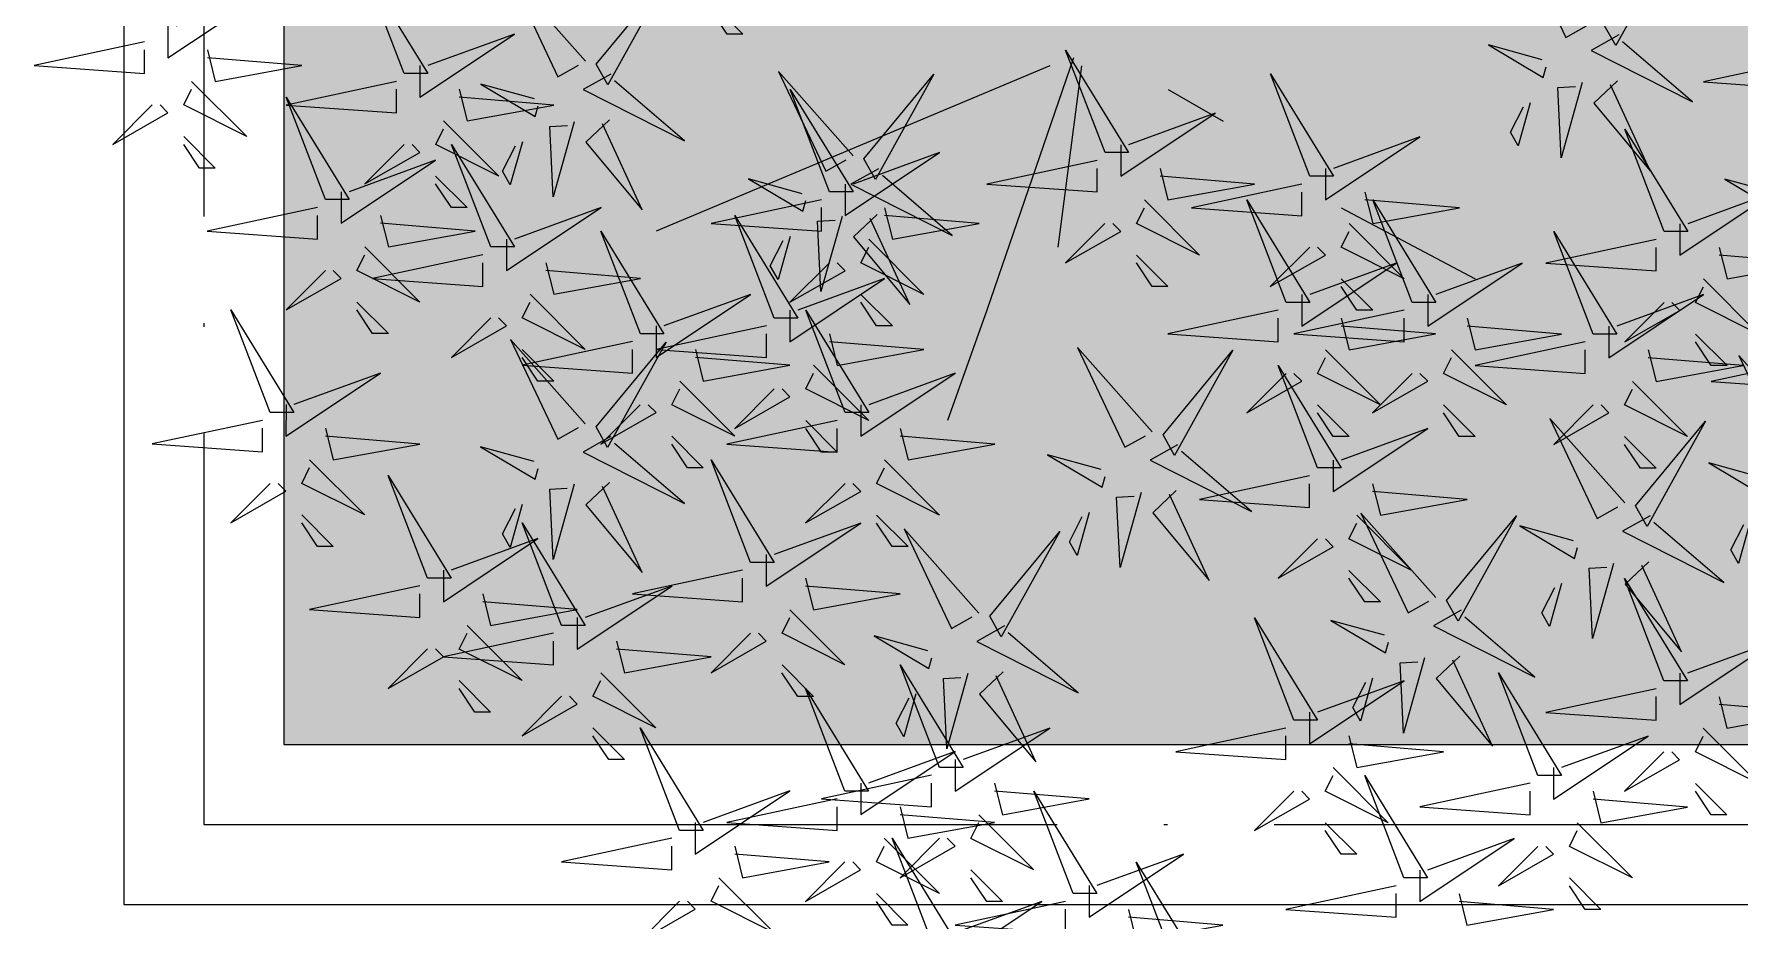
# Model space of a CAD drawing. Header units: millimetres. Extents: x 56222 to 120458, y -162468 to -121287.
# Drawn here: x 113674.86 to 113722.83, y -158562.1 to -158537.15 of the extents above; entities that cross this region are included whole.
import ezdxf

# ---------------------------------------------------------------- set-up
doc = ezdxf.new("R2010")
doc.units = ezdxf.units.MM
doc.header["$MEASUREMENT"] = 0
doc.linetypes.add('ACAD_ISO04W100', pattern=[30, 24, -3, 0, -3])
doc.layers.add('GARDEN', color=7, linetype='Continuous')
for name, color, linetype, lineweight in [('GROUND FLOOR', 7, 'Continuous', 9), ('L-shrub', 63, 'Continuous', 5), ('X_GARDEN ( HATCH )', 251, 'Continuous', 9)]:
    doc.layers.add(name, color=color, linetype=linetype, lineweight=lineweight)

# ---------------------------------------------------------------- blocks, each defined once
blk = doc.blocks.new('autumn shrub')
at = {"layer": 'L-shrub', "color": 32}
for p, q in [((11.54, 1.92), (51.94, 98)), ((71.18, 17.29), (98.12, 26.9)), ((9.62, -3.84), (71.18, 17.29)), ((11.54, -5.76), (55.79, 0)), ((17.31, -26.9), (25.01, -40.35)), ((46.17, -69.17), (63.49, -101.84))]:
    blk.add_line(p, q, dxfattribs=at)
at = {"layer": 'L-shrub', "color": 40}
for points in [[(5.77, 222.89), (11.54, 249.79), (13.47, 222.89), (7.7, 222.89)], [(98.12, 194.07), (103.89, 220.97), (105.81, 194.07), (100.04, 194.07)], [(15.39, 211.36), (28.86, 197.91), (21.16, 213.28), (17.31, 211.36)], [(46.17, 180.62), (51.94, 207.52), (53.87, 180.62), (48.1, 180.62)], [(96.19, 192.15), (71.18, 201.75), (96.19, 186.38), (96.19, 192.15)], [(113.51, 192.15), (123.13, 201.75), (115.43, 188.3), (113.51, 190.23)], [(15.39, 161.4), (21.16, 188.3), (23.09, 161.4), (17.31, 161.4)], [(94.27, 188.3), (101.96, 188.3), (86.57, 165.25), (94.27, 186.38)], [(107.74, 182.54), (121.2, 169.09), (113.51, 184.46), (109.66, 182.54)], [(121.2, 184.46), (128.9, 176.78), (128.9, 180.62), (123.13, 184.46)], [(138.52, 155.64), (144.29, 182.54), (146.21, 155.64), (140.44, 155.64)], [(42.32, 174.85), (50.02, 174.85), (34.63, 151.8), (42.32, 172.93)], [(100.04, 178.7), (107.74, 176.78), (103.89, 155.64), (101.96, 178.7)], [(57.72, 140.27), (63.49, 167.17), (65.41, 140.27), (59.64, 140.27)], [(136.59, 153.72), (111.58, 163.33), (136.59, 147.95), (136.59, 153.72)], [(55.79, 138.35), (30.78, 147.95), (55.79, 132.58), (55.79, 138.35)], [(161.6, 146.03), (169.3, 138.35), (169.3, 142.19), (163.53, 146.03)], [(30.15, 130.65), (40.62, 133.58), (37.28, 135.46), (31.09, 132.32)], [(98.93, 115.26), (78.34, 133.5), (102.71, 121.96), (99.88, 116.94)], [(118.64, 130.65), (129.12, 133.58), (125.77, 135.46), (119.59, 132.32)], [(200.08, 94.15), (205.85, 121.05), (207.78, 94.15), (202, 94.15)], [(146.21, 117.21), (153.91, 117.21), (138.52, 94.15), (146.21, 115.29)], [(11.17, 112.64), (-9.49, 95.58), (16.19, 109.81), (11.17, 112.64)], [(102.06, 109.08), (105.85, 115.78), (118.37, 91.05), (103.74, 108.13)], [(113.27, 109.38), (118.72, 115.14), (135.24, 101.41), (114.21, 111.06)], [(159.68, 111.45), (173.15, 98), (165.45, 113.37), (161.6, 111.45)], [(173.15, 113.37), (180.84, 105.68), (180.84, 109.52), (175.07, 113.37)], [(76.95, 101.84), (51.94, 111.45), (76.95, 96.07), (76.95, 101.84)], [(151.98, 107.6), (159.68, 105.68), (155.83, 84.54), (153.91, 107.6)], [(134.67, 76.86), (140.44, 103.76), (142.36, 76.86), (136.59, 76.86)], [(198.16, 92.23), (173.15, 101.84), (198.16, 86.47), (198.16, 92.23)], [(80.8, 88.39), (88.5, 86.47), (84.65, 65.33), (82.73, 88.39)], [(132.75, 74.94), (107.74, 84.54), (132.75, 69.17), (132.75, 74.94)], [(150.06, 74.94), (159.68, 84.54), (151.98, 71.09), (150.06, 73.02)], [(190.46, 53.8), (196.23, 80.7), (198.16, 53.8), (192.39, 53.8)], [(202, 78.78), (209.7, 76.86), (205.85, 55.72), (203.93, 78.78)], [(48.29, 52.64), (66.62, 57.77), (49.45, 58.62), (49.24, 54.32)], [(113.51, 51.88), (123.13, 61.49), (115.43, 48.04), (113.51, 49.96)], [(136.59, 61.49), (144.29, 59.57), (140.44, 38.43), (138.52, 61.49)], [(205.85, 51.88), (215.47, 61.49), (207.78, 48.04), (205.85, 49.96)], [(47.86, 44.05), (53.31, 49.81), (69.83, 36.08), (48.8, 45.73)], [(67.33, 48.04), (75.03, 40.35), (75.03, 44.19), (69.26, 48.04)], [(121.2, 44.19), (128.9, 36.51), (128.9, 40.35), (123.13, 44.19)], [(164.82, 34.57), (175.29, 37.5), (171.94, 39.39), (165.76, 36.25)], [(192.39, 38.43), (200.08, 36.51), (196.23, 15.37), (194.31, 38.43)], [(159.44, 13.31), (164.89, 19.07), (181.41, 5.33), (160.39, 14.99)], [(40.4, -59.57), (46.17, -32.67), (48.1, -59.57), (42.32, -59.57)], [(109.66, -63.41), (84.65, -53.8), (109.66, -69.17), (109.66, -63.41)], [(150.49, -79.8), (146.85, -66.7), (154.79, -80.01), (152.17, -80.74)], [(175.07, -71.09), (182.77, -73.02), (178.92, -94.15), (176.99, -71.09)], [(213.55, -98), (221.24, -99.92), (217.4, -121.05), (215.47, -98)], [(78.88, -128.74), (84.65, -101.84), (86.57, -128.74), (80.8, -128.74)], [(137.88, -122.99), (148.36, -120.06), (145.01, -118.17), (138.83, -121.31)], [(163.53, -146.03), (169.3, -119.13), (171.22, -146.03), (165.45, -146.03)], [(188.54, -130.66), (196.23, -132.58), (192.39, -153.72), (190.46, -130.66)]]:
    blk.add_lwpolyline(points, dxfattribs=at)
at = {"layer": 'L-shrub', "color": 22}
for points in [[(21.16, 220.97), (30.78, 230.58), (23.09, 217.13), (21.16, 219.05)], [(1.92, 217.13), (9.62, 217.13), (-5.77, 194.07), (1.92, 215.21)], [(28.86, 213.28), (36.55, 205.6), (36.55, 209.44), (30.78, 213.28)], [(7.7, 207.52), (15.39, 205.6), (11.54, 184.46), (9.62, 207.52)], [(44.25, 178.7), (19.24, 188.3), (44.25, 172.93), (44.25, 178.7)], [(61.56, 178.7), (71.18, 188.3), (63.49, 174.85), (61.56, 176.78)], [(55.79, 169.09), (69.26, 155.64), (61.56, 171.01), (57.72, 169.09)], [(69.26, 171.01), (76.95, 163.33), (76.95, 167.17), (71.18, 171.01)], [(13.47, 159.48), (-11.54, 169.09), (13.47, 153.72), (13.47, 159.48)], [(30.78, 159.48), (40.4, 169.09), (32.71, 155.64), (30.78, 157.56)], [(48.1, 165.25), (55.79, 163.33), (51.94, 142.19), (50.02, 165.25)], [(153.91, 153.72), (163.53, 163.33), (155.83, 149.87), (153.91, 151.8)], [(11.54, 155.64), (19.24, 155.64), (3.85, 132.58), (11.54, 153.72)], [(25.01, 149.87), (38.48, 136.42), (30.78, 151.8), (26.93, 149.87)], [(38.48, 151.8), (46.17, 144.11), (46.17, 147.95), (40.4, 151.8)], [(134.67, 149.87), (142.36, 149.87), (126.97, 126.82), (134.67, 147.95)], [(150.06, 122.97), (155.83, 149.87), (157.76, 122.97), (151.98, 122.97)], [(73.11, 138.35), (82.73, 147.95), (75.03, 134.5), (73.11, 136.42)], [(148.14, 144.11), (161.6, 130.66), (153.91, 146.03), (150.06, 144.11)], [(19.67, 127.72), (16.03, 140.82), (23.96, 127.51), (21.35, 126.78)], [(108.17, 127.72), (104.53, 140.82), (112.46, 127.51), (109.84, 126.78)], [(140.44, 140.27), (148.14, 138.35), (144.29, 117.21), (142.36, 140.27)], [(10.44, 115.26), (-10.16, 133.5), (14.22, 121.96), (11.38, 116.94)], [(53.87, 134.5), (61.56, 134.5), (46.17, 111.45), (53.87, 132.58)], [(67.33, 128.74), (80.8, 115.29), (73.11, 130.66), (69.26, 128.74)], [(78.88, 103.76), (84.65, 130.66), (86.57, 103.76), (80.8, 103.76)], [(80.8, 130.66), (88.5, 122.97), (88.5, 126.82), (82.73, 130.66)], [(148.14, 121.05), (123.13, 130.66), (148.14, 115.29), (148.14, 121.05)], [(165.45, 121.05), (175.07, 130.66), (167.38, 117.21), (165.45, 119.13)], [(59.64, 124.9), (67.33, 122.97), (63.49, 101.84), (61.56, 124.9)], [(25.2, 117.98), (43.54, 123.1), (26.37, 123.95), (26.15, 119.65)], [(113.7, 117.98), (132.03, 123.1), (114.86, 123.95), (114.65, 119.65)], [(13.57, 109.08), (17.35, 115.78), (29.87, 91.05), (15.24, 108.13)], [(24.77, 109.38), (30.23, 115.14), (46.74, 101.41), (25.72, 111.06)], [(99.66, 112.64), (79.01, 95.58), (104.68, 109.81), (99.66, 112.64)], [(94.27, 101.84), (103.89, 111.45), (96.19, 98), (94.27, 99.92)], [(215.47, 92.23), (225.09, 101.84), (217.4, 88.39), (215.47, 90.31)], [(75.03, 98), (82.73, 98), (67.33, 74.94), (75.03, 96.07)], [(75.03, 71.09), (80.8, 98), (82.73, 71.09), (76.95, 71.09)], [(88.5, 92.23), (101.96, 78.78), (94.27, 94.15), (90.42, 92.23)], [(101.96, 94.15), (109.66, 86.47), (109.66, 90.31), (103.89, 94.15)], [(196.23, 88.39), (203.93, 88.39), (188.54, 65.33), (196.23, 86.47)], [(44.25, 57.64), (50.02, 84.54), (51.94, 57.64), (46.17, 57.64)], [(209.7, 82.62), (223.17, 69.17), (215.47, 84.54), (211.62, 82.62)], [(98.12, 53.8), (103.89, 80.7), (105.81, 53.8), (100.04, 53.8)], [(42.76, 62.39), (39.12, 75.49), (47.05, 62.18), (44.43, 61.45)], [(73.11, 69.17), (48.1, 78.78), (73.11, 63.41), (73.11, 69.17)], [(90.42, 69.17), (100.04, 78.78), (92.34, 65.33), (90.42, 67.25)], [(130.82, 71.09), (138.52, 71.09), (123.13, 48.04), (130.82, 69.17)], [(33.52, 49.93), (12.93, 68.17), (37.3, 56.63), (34.47, 51.61)], [(144.29, 65.33), (157.76, 51.88), (150.06, 67.25), (146.21, 65.33)], [(157.76, 67.25), (165.45, 59.57), (165.45, 63.41), (159.68, 67.25)], [(42.32, 55.72), (17.31, 65.33), (42.32, 49.96), (42.32, 55.72)], [(59.64, 55.72), (69.26, 65.33), (61.56, 51.88), (59.64, 53.8)], [(71.18, 65.33), (78.88, 65.33), (63.49, 42.27), (71.18, 63.41)], [(96.19, 51.88), (71.18, 61.49), (96.19, 46.12), (96.19, 51.88)], [(84.65, 59.57), (98.12, 46.12), (90.42, 61.49), (86.57, 59.57)], [(98.12, 61.49), (105.81, 53.8), (105.81, 57.64), (100.04, 61.49)], [(188.54, 51.88), (163.53, 61.49), (188.54, 46.12), (188.54, 51.88)], [(76.95, 55.72), (84.65, 53.8), (80.8, 32.67), (78.88, 55.72)], [(184.69, 30.74), (190.46, 57.64), (192.39, 30.74), (186.61, 30.74)], [(40.4, 51.88), (48.1, 51.88), (32.71, 28.82), (40.4, 49.96)], [(36.65, 43.75), (40.43, 50.45), (52.96, 25.72), (38.33, 42.8)], [(34.25, 47.31), (13.6, 30.25), (39.27, 44.48), (34.25, 47.31)], [(53.87, 46.12), (67.33, 32.67), (59.64, 48.04), (55.79, 46.12)], [(94.27, 48.04), (101.96, 48.04), (86.57, 24.98), (94.27, 46.12)], [(186.61, 48.04), (194.31, 48.04), (178.92, 24.98), (186.61, 46.12)], [(46.17, 42.27), (53.87, 40.35), (50.02, 19.21), (48.1, 42.27)], [(107.74, 42.27), (121.2, 28.82), (113.51, 44.19), (109.66, 42.27)], [(154.34, 31.65), (150.7, 44.75), (158.63, 31.44), (156.02, 30.7)], [(200.08, 42.27), (213.55, 28.82), (205.85, 44.19), (202, 42.27)], [(213.55, 44.19), (221.24, 36.51), (221.24, 40.35), (215.47, 44.19)], [(100.04, 38.43), (107.74, 36.51), (103.89, 15.37), (101.96, 38.43)], [(182.77, 28.82), (157.76, 38.43), (182.77, 23.06), (182.77, 28.82)], [(225.09, 30.74), (200.08, 40.35), (225.09, 24.98), (225.09, 30.74)], [(200.08, 28.82), (209.7, 38.43), (202, 24.98), (200.08, 26.9)], [(145.11, 19.19), (124.51, 37.43), (148.89, 25.89), (146.05, 20.86)], [(159.87, 21.9), (178.21, 27.02), (161.04, 27.87), (160.82, 23.58)], [(180.84, 24.98), (188.54, 24.98), (173.15, 1.92), (180.84, 23.06)], [(223.17, 26.9), (230.86, 26.9), (215.47, 3.84), (223.17, 24.98)], [(215.47, -1.92), (221.24, 24.98), (223.17, -1.92), (217.4, -1.92)], [(194.31, 19.21), (207.78, 5.76), (200.08, 21.14), (196.23, 19.21)], [(207.78, 21.14), (215.47, 13.45), (215.47, 17.29), (209.7, 21.14)], [(34.63, -9.61), (40.4, 17.29), (42.32, -9.61), (36.55, -9.61)], [(148.24, 13), (152.02, 19.71), (164.54, -5.03), (149.91, 12.06)], [(145.83, 16.57), (125.18, -0.5), (150.86, 13.74), (145.83, 16.57)], [(186.61, 15.37), (194.31, 13.45), (190.46, -7.69), (188.54, 15.37)], [(213.55, -3.84), (188.54, 5.76), (213.55, -9.61), (213.55, -3.84)], [(110.09, -10.62), (106.45, 2.47), (114.39, -10.84), (111.77, -11.57)], [(50.02, -11.53), (59.64, -1.92), (51.94, -15.37), (50.02, -13.45)], [(120.57, -7.7), (131.04, -4.77), (127.7, -2.88), (121.51, -6.02)], [(211.62, -7.69), (219.32, -7.69), (203.93, -30.74), (211.62, -9.61)], [(30.78, -15.37), (38.48, -15.37), (23.09, -38.43), (30.78, -17.29)], [(115.63, -20.37), (133.96, -15.25), (116.79, -14.4), (116.57, -18.7)], [(44.25, -21.14), (57.72, -34.59), (50.02, -19.21), (46.17, -21.14)], [(57.72, -19.21), (65.41, -26.9), (65.41, -23.06), (59.64, -19.21)], [(230.86, -28.82), (205.85, -19.21), (230.86, -34.59), (230.86, -28.82)], [(217.4, -17.29), (225.09, -19.21), (221.24, -40.35), (219.32, -17.29)], [(103.99, -29.27), (107.77, -22.57), (120.29, -47.3), (105.66, -30.21)], [(115.19, -28.96), (120.65, -23.2), (137.17, -36.94), (116.14, -27.29)], [(36.55, -24.98), (44.25, -26.9), (40.4, -48.04), (38.48, -24.98)], [(71.18, -53.8), (76.95, -26.9), (78.88, -53.8), (73.11, -53.8)], [(101.59, -25.71), (80.93, -42.77), (106.61, -28.54), (101.59, -25.71)], [(173.15, -55.72), (178.92, -28.82), (180.84, -55.72), (175.07, -55.72)], [(111.58, -61.49), (117.35, -34.59), (119.28, -61.49), (113.51, -61.49)], [(69.26, -55.72), (44.25, -46.12), (69.26, -61.49), (69.26, -55.72)], [(86.57, -55.72), (96.19, -46.12), (88.5, -59.57), (86.57, -57.64)], [(171.22, -57.64), (146.21, -48.04), (171.22, -63.41), (171.22, -57.64)], [(188.54, -57.64), (198.16, -48.04), (190.46, -61.49), (188.54, -59.57)], [(55.79, -61.49), (65.41, -51.88), (57.72, -65.33), (55.79, -63.41)], [(126.97, -63.41), (136.59, -53.8), (128.9, -67.25), (126.97, -65.33)], [(211.62, -82.62), (217.4, -55.72), (219.32, -82.62), (213.55, -82.62)], [(67.33, -59.57), (75.03, -59.57), (59.64, -82.62), (67.33, -61.49)], [(169.3, -61.49), (176.99, -61.49), (161.6, -84.54), (169.3, -63.41)], [(36.55, -65.33), (44.25, -65.33), (28.86, -88.39), (36.55, -67.25)], [(80.8, -65.33), (94.27, -78.78), (86.57, -63.41), (82.73, -65.33)], [(94.27, -63.41), (101.96, -71.09), (101.96, -67.25), (96.19, -63.41)], [(182.77, -67.25), (196.23, -80.7), (188.54, -65.33), (184.69, -67.25)], [(196.23, -65.33), (203.93, -73.02), (203.93, -69.17), (198.16, -65.33)], [(50.02, -71.09), (63.49, -84.54), (55.79, -69.17), (51.94, -71.09)], [(63.49, -69.17), (71.18, -76.86), (71.18, -73.02), (65.41, -69.17)], [(73.11, -69.17), (80.8, -71.09), (76.95, -92.23), (75.03, -69.17)], [(107.74, -67.25), (115.43, -67.25), (100.04, -90.31), (107.74, -69.17)], [(141.26, -92.26), (120.66, -74.02), (145.04, -85.56), (142.2, -90.58)], [(121.2, -73.02), (134.67, -86.47), (126.97, -71.09), (123.13, -73.02)], [(134.67, -71.09), (142.36, -78.78), (142.36, -74.94), (136.59, -71.09)], [(160.97, -76.87), (171.44, -73.94), (168.1, -72.06), (161.91, -75.19)], [(42.32, -74.94), (50.02, -76.86), (46.17, -98), (44.25, -74.94)], [(69.26, -86.47), (44.25, -76.86), (69.26, -92.23), (69.26, -86.47)], [(86.57, -86.47), (96.19, -76.86), (88.5, -90.31), (86.57, -88.39)], [(209.7, -84.54), (184.69, -74.94), (209.7, -90.31), (209.7, -84.54)], [(156.03, -89.54), (174.36, -84.42), (157.19, -83.57), (156.97, -87.87)], [(67.33, -90.31), (75.03, -90.31), (59.64, -113.37), (67.33, -92.23)], [(186.61, -115.29), (192.39, -88.39), (194.31, -115.29), (188.54, -115.29)], [(207.78, -88.39), (215.47, -88.39), (200.08, -111.45), (207.78, -90.31)], [(80.8, -96.07), (94.27, -109.52), (86.57, -94.15), (82.73, -96.07)], [(94.27, -94.15), (101.96, -101.84), (101.96, -98), (96.19, -94.15)], [(141.99, -94.88), (121.33, -111.94), (147.01, -97.71), (141.99, -94.88)], [(155.59, -98.13), (161.05, -92.38), (177.57, -106.11), (156.54, -96.46)], [(73.11, -99.92), (80.8, -101.84), (76.95, -122.97), (75.03, -99.92)], [(184.69, -117.21), (159.68, -107.6), (184.69, -122.97), (184.69, -117.21)], [(202, -117.21), (211.62, -107.6), (203.93, -121.05), (202, -119.13)], [(20.53, -115.3), (31, -112.37), (27.66, -110.49), (21.47, -113.62)], [(0.82, -130.69), (-19.78, -112.44), (4.6, -123.99), (1.76, -129.01)], [(127.41, -125.91), (123.77, -112.81), (131.7, -126.12), (129.08, -126.86)], [(53.87, -146.03), (59.64, -119.13), (61.56, -146.03), (55.79, -146.03)], [(118.17, -138.37), (97.58, -120.13), (121.95, -131.67), (119.12, -136.7)], [(15.59, -127.97), (33.92, -122.85), (16.75, -122), (16.53, -126.3)], [(94.27, -130.66), (103.89, -121.05), (96.19, -134.5), (94.27, -132.58)], [(182.77, -121.05), (190.46, -121.05), (175.07, -144.11), (182.77, -122.97)], [(196.23, -126.82), (209.7, -140.27), (202, -124.9), (198.16, -126.82)], [(209.7, -124.9), (217.4, -132.58), (217.4, -128.74), (211.62, -124.9)], [(3.95, -136.87), (7.73, -130.17), (20.25, -154.9), (5.62, -137.82)], [(15.15, -136.56), (20.61, -130.81), (37.13, -144.54), (16.1, -134.89)], [(132.94, -135.66), (151.27, -130.54), (134.1, -129.69), (133.89, -133.98)], [(75.03, -134.5), (82.73, -134.5), (67.33, -157.56), (75.03, -136.42)], [(69.26, -147.95), (78.88, -138.35), (71.18, -151.8), (69.26, -149.87)], [(88.5, -140.27), (101.96, -153.72), (94.27, -138.35), (90.42, -140.27)], [(118.9, -140.99), (98.25, -158.06), (123.92, -143.83), (118.9, -140.99)], [(101.96, -138.35), (109.66, -146.03), (109.66, -142.19), (103.89, -138.35)], [(80.8, -144.11), (88.5, -146.03), (84.65, -167.17), (82.73, -144.11)], [(76.95, -155.64), (84.65, -163.33), (84.65, -159.48), (78.88, -155.64)], [(102.78, -184.49), (82.19, -166.25), (106.56, -177.79), (103.73, -182.81)]]:
    blk.add_lwpolyline(points, dxfattribs=at)
at = {"layer": 'L-shrub', "color": 16}
for points in [[(17.31, 146.03), (25.01, 144.11), (21.16, 122.97), (19.24, 146.03)], [(-3.85, 84.54), (3.85, 76.86), (3.85, 80.7), (-1.92, 84.54)], [(53.23, 65.32), (63.71, 68.25), (60.36, 70.13), (54.18, 66.99)], [(32.71, -11.53), (7.7, -1.92), (32.71, -17.29), (32.71, -11.53)], [(100.86, -23.09), (80.26, -4.84), (104.64, -16.38), (101.8, -21.41)], [(38.48, -61.49), (13.47, -51.88), (38.48, -67.25), (38.48, -61.49)], [(71.18, -84.54), (76.95, -57.64), (78.88, -84.54), (73.11, -84.54)], [(113.51, -76.86), (121.2, -78.78), (117.35, -99.92), (115.43, -76.86)], [(144.39, -98.44), (148.17, -91.74), (160.69, -116.47), (146.06, -99.39)], [(10.05, -118.23), (6.41, -105.13), (14.35, -118.44), (11.73, -119.17)], [(76.95, -130.66), (51.94, -121.05), (76.95, -136.42), (76.95, -130.66)], [(1.55, -133.31), (-19.11, -150.37), (6.57, -136.14), (1.55, -133.31)], [(51.94, -147.95), (26.93, -138.35), (51.94, -153.72), (51.94, -147.95)], [(121.3, -144.56), (125.08, -137.85), (137.61, -162.59), (122.98, -145.5)], [(132.51, -144.25), (137.96, -138.49), (154.48, -152.23), (133.45, -142.57)], [(161.6, -147.95), (136.59, -138.35), (161.6, -153.72), (161.6, -147.95)], [(178.92, -147.95), (188.54, -138.35), (180.84, -151.8), (178.92, -149.87)], [(50.02, -151.8), (57.72, -151.8), (42.32, -174.85), (50.02, -153.72)], [(159.68, -151.8), (167.38, -151.8), (151.98, -174.85), (159.68, -153.72)], [(9.62, -184.46), (15.39, -157.56), (17.31, -184.46), (11.54, -184.46)], [(63.49, -157.56), (76.95, -171.01), (69.26, -155.64), (65.41, -157.56)], [(173.15, -157.56), (186.61, -171.01), (178.92, -155.64), (175.07, -157.56)], [(186.61, -155.64), (194.31, -163.33), (194.31, -159.48), (188.54, -155.64)], [(55.79, -161.4), (63.49, -163.33), (59.64, -184.46), (57.72, -161.4)], [(82.73, -186.38), (88.5, -159.48), (90.42, -186.38), (84.65, -186.38)], [(112.02, -172.03), (108.37, -158.93), (116.31, -172.24), (113.69, -172.97)], [(165.45, -161.4), (173.15, -163.33), (169.3, -184.46), (167.38, -161.4)], [(42.76, -175.87), (39.12, -162.77), (47.05, -176.08), (44.43, -176.81)], [(122.49, -169.1), (132.97, -166.17), (129.62, -164.29), (123.44, -167.43)]]:
    blk.add_lwpolyline(points, dxfattribs=at)

msp = doc.modelspace()

# ---------------------------------------------------------------- hatches: boundary and pattern name
at = {"layer": 'X_GARDEN ( HATCH )'}
h = msp.add_hatch(dxfattribs=at)
h.set_pattern_fill('GRASS', color=104, scale=5, style=0)
h.set_pattern_definition([(90, (12556.0177, 893.4752), (-3.535533905, 3.535533905), [0.9375, -6.13356781]), (45, (12556.0177, 893.475), (-3.5355339, 3.5355339), [0.9375, -4.0625]), (135, (12556.0177, 893.475), (-3.5355339, -3.5355339), [0.9375, -4.0625])])
h.paths.add_polyline_path([(113765.12644, -158099.13434), (113681.87644, -158099.13434), (113681.87644, -158557.13434), (113765.12644, -158557.13434)])

# ---------------------------------------------------------------- linework, layer by layer
at = {"layer": 'GROUND FLOOR'}
for p, q in [((113677.37644, -158094.63434), (113677.37644, -158561.63434)), ((113681.87644, -158099.13434), (113681.87644, -158557.13434)), ((113681.87644, -158557.13434), (114173.12644, -158557.13434)), ((113677.37644, -158561.63434), (114177.62644, -158561.63434))]:
    msp.add_line(p, q, dxfattribs=at)
at = {"layer": 'GROUND FLOOR', "color": 1, "linetype": 'ACAD_ISO04W100'}
for p, q in [((113679.62644, -158096.88434), (113679.62644, -158559.38434)), ((113679.62644, -158559.38434), (114177.62644, -158559.38434))]:
    msp.add_line(p, q, dxfattribs=at)
at = {"layer": 'X_GARDEN ( HATCH )'}
msp.add_lwpolyline([(113765.12644, -158099.13434), (113681.87644, -158099.13434), (113681.87644, -158557.13434), (113765.12644, -158557.13434)], close=True, dxfattribs=at)

# ---------------------------------------------------------------- block references
at = {"layer": 'GARDEN', "xscale": -0.1152452341248983, "yscale": 0.1152452341048047, "zscale": 0.1152452341176253, "rotation": 89.98217204973258}
msp.add_blockref('autumn shrub', (113703.6437, -158536.71608), dxfattribs=at)

doc.saveas('drawing.dxf')
